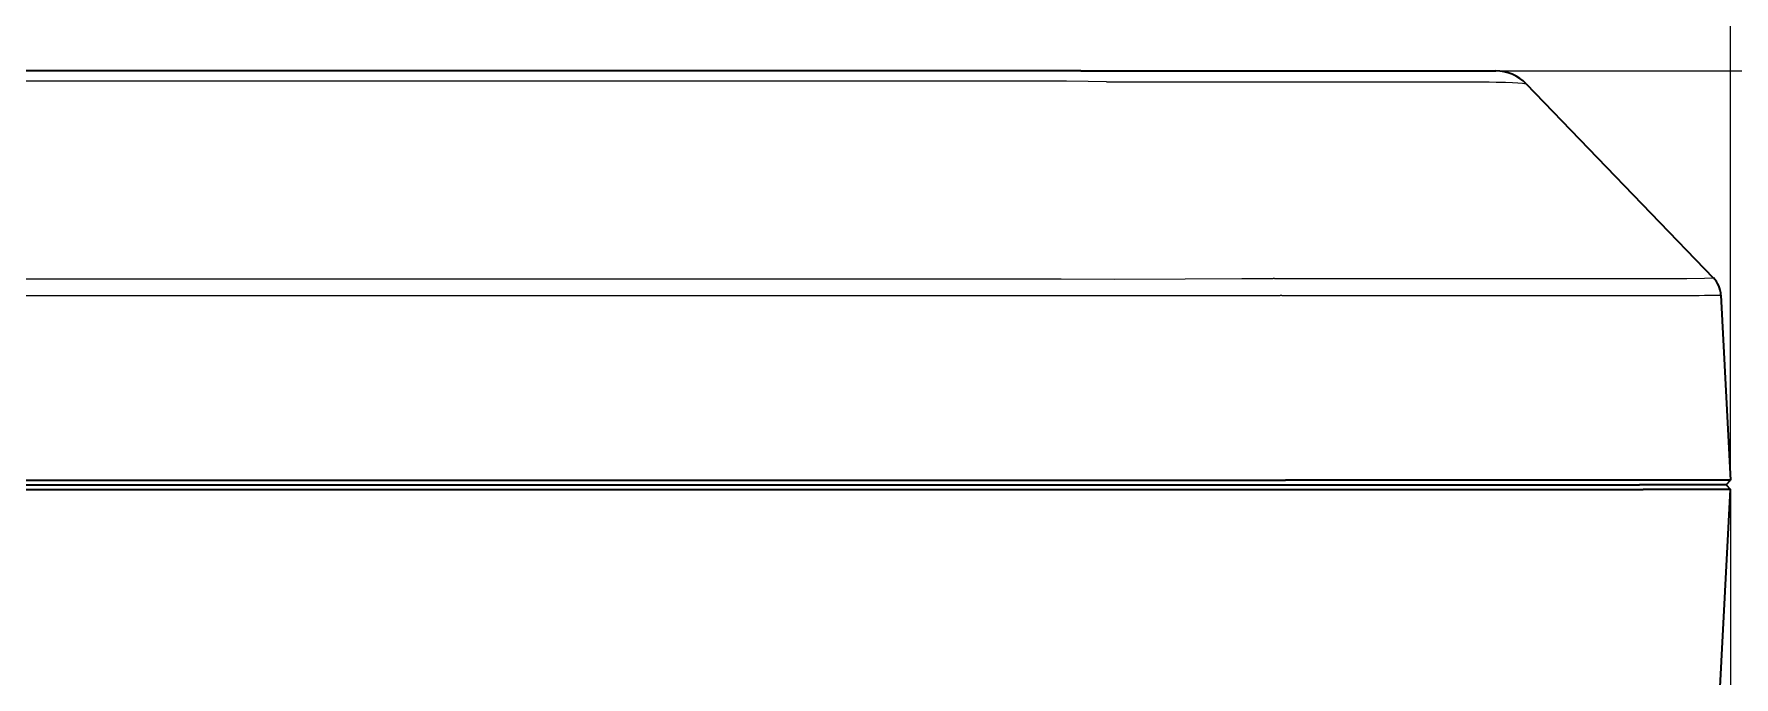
# Model space of a CAD drawing. Extents: x 0 to 297, y 0 to 210.
# Drawn here: x 162.18 to 197.93, y 158.82 to 172.34 of the extents above; entities that cross this region are included whole.
import ezdxf

# ---------------------------------------------------------------- set-up
doc = ezdxf.new("R2010")
doc.units = 0

msp = doc.modelspace()

# ---------------------------------------------------------------- linework, layer by layer
at = {"color": 1, "lineweight": 13, "ltscale": 0.465004}
msp.add_line((197.858, 162.963), (197.858, 181.563), dxfattribs=at)
at = {"color": 7, "lineweight": 35}
for p, q in [((180.92, 171.563), (127.19, 171.563)), ((117.792, 162.963), (181.025, 162.963)), ((117.792, 162.863), (181.025, 162.863)), ((117.792, 162.763), (181.025, 162.763))]:
    msp.add_line(p, q, dxfattribs=at)
at = {"color": 7, "lineweight": 13}
for p, q in [((180.92, 171.347), (127.19, 171.347)), ((118.186, 167.193), (180.913, 167.193)), ((118.186, 166.842), (180.913, 166.842)), ((197.858, 162.763), (197.858, 135.963))]:
    msp.add_line(p, q, dxfattribs=at)
at = {"color": 7, "lineweight": 35, "ltscale": 0.0818}
msp.add_line((184.192, 171.563), (180.92, 171.563), dxfattribs=at)
at = {"color": 7, "lineweight": 35, "ltscale": 0.176413}
msp.add_line((184.192, 171.563), (191.248, 171.563), dxfattribs=at)
at = {"color": 7, "lineweight": 13, "ltscale": 0.176413}
msp.add_line((184.734, 171.335), (191.791, 171.335), dxfattribs=at)
at = {"color": 7, "lineweight": 13, "ltscale": 0.415228}
msp.add_line((191.248, 171.563), (207.858, 171.563), dxfattribs=at)
at = {"color": 7, "lineweight": 35, "ltscale": 0.041711}
msp.add_line((191.248, 171.563), (192.917, 171.563), dxfattribs=at)
at = {"color": 7, "lineweight": 35, "ltscale": 0.141549}
msp.add_line((193.561, 171.289), (197.494, 167.217), dxfattribs=at)
at = {"color": 7, "lineweight": 13, "ltscale": 0.00014534}
for p, q in [((180.913, 167.193), (180.919, 167.193)), ((180.913, 166.842), (180.919, 166.842))]:
    msp.add_line(p, q, dxfattribs=at)
at = {"color": 7, "lineweight": 13, "ltscale": 0.000744629}
msp.add_line((188.266, 167.198), (188.237, 167.198), dxfattribs=at)
at = {"color": 7, "lineweight": 13, "ltscale": 0.185019}
for p, q in [((188.266, 167.198), (195.667, 167.198)), ((188.418, 166.844), (195.818, 166.844))]:
    msp.add_line(p, q, dxfattribs=at)
at = {"color": 7, "lineweight": 13, "ltscale": 0.000314331}
msp.add_line((195.667, 167.198), (195.68, 167.198), dxfattribs=at)
at = {"color": 7, "lineweight": 13, "ltscale": 0.000744247}
msp.add_line((188.418, 166.844), (188.388, 166.844), dxfattribs=at)
at = {"color": 7, "lineweight": 13, "ltscale": 0.000314713}
msp.add_line((195.818, 166.844), (195.831, 166.844), dxfattribs=at)
at = {"color": 7, "lineweight": 35, "ltscale": 0.097307}
msp.add_line((197.654, 166.85), (197.858, 162.963), dxfattribs=at)
at = {"color": 7, "lineweight": 35, "ltscale": 0.186729}
for p, q in [((181.025, 162.963), (188.494, 162.963)), ((181.025, 162.763), (188.494, 162.763))]:
    msp.add_line(p, q, dxfattribs=at)
at = {"color": 7, "lineweight": 35, "ltscale": 0.184788}
msp.add_line((181.025, 162.863), (188.416, 162.863), dxfattribs=at)
at = {"color": 7, "lineweight": 35, "ltscale": 0.1882}
for p, q in [((188.416, 162.863), (195.944, 162.863)), ((196.022, 162.963), (188.494, 162.963)), ((188.494, 162.763), (196.022, 162.763))]:
    msp.add_line(p, q, dxfattribs=at)
at = {"color": 7, "lineweight": 35, "ltscale": 0.045464}
msp.add_line((197.763, 162.863), (195.944, 162.863), dxfattribs=at)
at = {"color": 7, "lineweight": 35, "ltscale": 0.045893}
for p, q in [((197.858, 162.963), (196.022, 162.963)), ((197.858, 162.763), (196.022, 162.763))]:
    msp.add_line(p, q, dxfattribs=at)
at = {"color": 7, "lineweight": 35, "ltscale": 0.107212}
msp.add_line((197.633, 158.481), (197.858, 162.763), dxfattribs=at)
at = {"color": 7, "lineweight": 35, "ltscale": 0.003441}
msp.add_line((197.763, 162.863), (197.858, 162.963), dxfattribs=at)
at = {"color": 7, "lineweight": 35, "ltscale": 0.003442}
msp.add_line((197.763, 162.863), (197.858, 162.763), dxfattribs=at)
at = {"color": 7, "lineweight": 13}
for points in [[(184.734, 171.335), (184.347, 171.338), (183.891, 171.345), (183.381, 171.35), (183.018, 171.351), (182.262, 171.35), (180.92, 171.347)], [(191.791, 171.335), (192.45, 171.334), (192.779, 171.331), (192.928, 171.329), (193.127, 171.324), (193.273, 171.318), (193.386, 171.312), (193.484, 171.303), (193.523, 171.298), (193.561, 171.289)], [(180.919, 167.193), (183.783, 167.191), (184.899, 167.189), (186.386, 167.192), (187.576, 167.197), (188.237, 167.198)], [(195.68, 167.198), (196.573, 167.2), (196.935, 167.202), (197.308, 167.208), (197.494, 167.217)]]:
    msp.add_lwpolyline(points, dxfattribs=at)
at = {"color": 7, "lineweight": 35}
for centre, radius, start, end in [((192.917, 170.667), 0.896, 44, 90), ((197.084, 166.82), 0.571, 3, 44.0122)]:
    msp.add_arc(centre, radius, start, end, dxfattribs=at)
at = {"color": 7, "lineweight": 13}
for centre, radius, start, end in [((184.148, 2885.435), 2718.594, 269.931948, 270.089364), ((196.395, 291.005), 124.162, 269.73973, 270.58065)]:
    msp.add_arc(centre, radius, start, end, dxfattribs=at)

doc.saveas('drawing.dxf')
